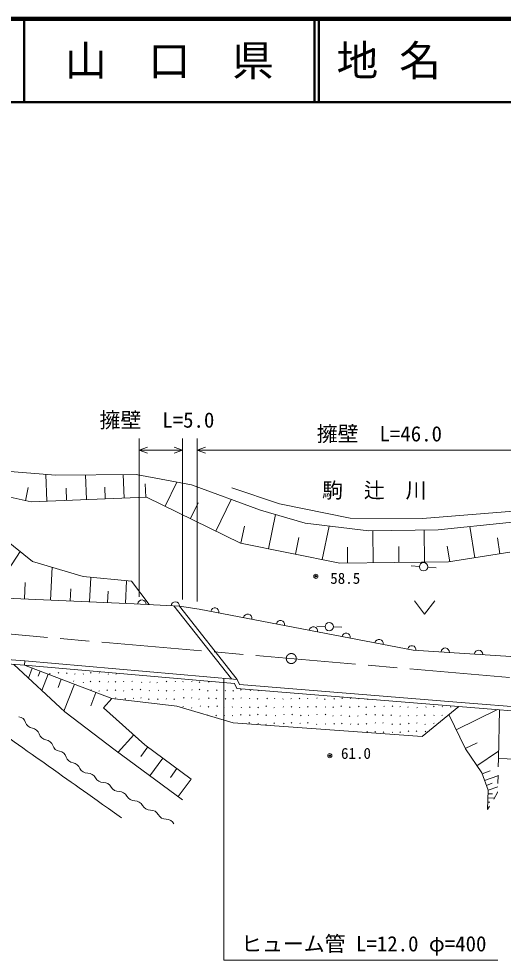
# Model space of a CAD drawing. Units: millimetres, scale not verified. Extents: x 40000 to 680000, y 20000 to 380000.
# Drawn here: x 332366 to 390322, y 267244 to 380000 of the extents above; entities that cross this region are included whole.
import ezdxf
from ezdxf.enums import TextEntityAlignment as Align

# ---------------------------------------------------------------- set-up
doc = ezdxf.new("R2010")
doc.units = ezdxf.units.MM
doc.header["$LTSCALE"] = 1000
doc.header["$PDMODE"] = 32
doc.header["$PDSIZE"] = 500
doc.linetypes.add('CHAIN', pattern=[18.5, 12, -1.5, 3.5, -1.5])
for name, color, linetype, lineweight in [('M-BGD', 7, 'Continuous', 13), ('M-BMK', 2, 'CHAIN', 13), ('M-STR-HTXT', 7, 'Continuous', 13), ('M-TTL', 2, 'Continuous', 140), ('M-TTL-LINE', 7, 'Continuous', 50)]:
    doc.layers.add(name, color=color, linetype=linetype, lineweight=lineweight)
doc.layers.add('M-BMK-HTXT', color=7, linetype='Continuous')
doc.layers.add('M-TTL-TXT', color=7, linetype='Continuous')
doc.styles.add('ＭＳ ゴシック', font='')
doc.styles.get('ＭＳ ゴシック').set_extended_font_data('MS Gothic')

# ---------------------------------------------------------------- blocks, each defined once
blk = doc.blocks.new('畑')
at = {"color": 7, "linetype": 'Continuous', "lineweight": 13}
for p, q in [((-1.5, 1), (0, -1)), ((0, -1), (1.5, 1))]:
    blk.add_line(p, q, dxfattribs=at)

msp = doc.modelspace()

# ---------------------------------------------------------------- linework, layer by layer
at = {"layer": 'M-BGD'}
for p, q in [((335711, 322212), (335581, 325428)), ((340453, 322405), (340333, 325368)), ((344977, 322588), (344862, 325416)), ((326850, 323665), (333832, 322136)), ((333154, 322284), (333498, 323856)), ((338082, 322308), (338022, 323790)), ((342715, 322496), (342658, 323910)), ((347543, 322692), (347478, 324296)), ((349860, 321613), (351270, 324497)), ((333832, 322136), (347644, 322696)), ((347644, 322696), (358908, 317192)), ((352891, 320132), (353817, 322027)), ((355922, 318651), (357773, 322440)), ((362242, 316519), (363073, 320639)), ((358946, 317184), (359362, 319244)), ((368680, 315221), (369491, 319244)), ((386915, 315450), (386319, 319180)), ((374772, 314844), (374727, 318678)), ((380912, 314916), (380866, 318753)), ((358908, 317192), (370783, 314797)), ((365461, 315870), (365867, 317882)), ((389944, 315934), (389642, 317828)), ((331035, 313935), (332526, 316203)), ((371705, 314807), (371682, 316724)), ((377842, 314880), (377819, 316798)), ((383931, 314974), (383633, 316839)), ((383779, 314950), (391119, 316122)), ((370783, 314797), (383779, 314950)), ((336167, 310383), (336341, 314306)), ((379301, 314495), (380298, 314412)), ((381294, 314329), (382291, 314246)), ((333029, 310521), (333116, 312483)), ((340837, 310176), (340966, 313094)), ((345148, 309985), (345267, 312679)), ((338502, 310279), (338567, 311738)), ((342992, 310080), (343052, 311428)), ((346147, 309941), (324825, 310885)), ((351589, 309632), (346147, 309941)), ((350923, 309670), (357806, 300932)), ((358490, 300873), (351589, 309632)), ((353945, 309306), (351589, 309632)), ((368011, 307262), (369010, 307217)), ((370009, 307172), (371008, 307126)), ((333035, 302582), (333073, 303081)), ((358162, 300400), (333035, 302582)), ((333035, 302582), (343478, 298593)), ((333969, 302226), (333516, 301038)), ((334919, 301863), (334692, 301269)), ((335869, 301500), (335120, 299539)), ((336037, 301508), (336107, 301579)), ((337070, 301623), (337141, 301694)), ((338066, 301575), (338136, 301646)), ((339028, 301490), (339098, 301561)), ((340051, 301490), (340122, 301561)), ((340947, 301624), (341017, 301694)), ((341962, 301616), (342033, 301687)), ((343040, 301459), (343111, 301530)), ((343987, 301484), (344058, 301555)), ((337438, 300900), (337063, 299920)), ((339007, 300301), (337769, 297062)), ((338891, 300624), (338962, 300695)), ((340045, 300462), (340116, 300533)), ((340900, 300585), (340971, 300655)), ((341978, 300580), (342049, 300650)), ((343039, 300538), (343109, 300609)), ((343892, 300548), (343962, 300619)), ((344873, 300586), (344943, 300656)), ((345881, 300612), (345951, 300683)), ((347027, 300492), (347097, 300563)), ((348022, 300505), (348093, 300575)), ((348887, 300448), (348958, 300519)), ((350010, 300602), (350081, 300673)), ((351058, 300581), (351129, 300652)), ((351970, 300565), (352041, 300635)), ((353035, 300612), (353105, 300682)), ((353962, 300505), (354033, 300576)), ((355063, 300544), (355133, 300615)), ((358452, 299791), (358162, 300400)), ((340970, 299590), (341040, 299661)), ((341598, 299311), (340979, 297692)), ((341956, 299453), (342027, 299523)), ((342885, 299555), (342956, 299626)), ((343897, 299556), (343968, 299626)), ((344873, 299457), (344944, 299528)), ((345888, 299632), (345958, 299703)), ((346889, 299627), (346960, 299698)), ((347941, 299486), (348011, 299557)), ((349030, 299533), (349101, 299604)), ((350009, 299456), (350079, 299527)), ((350923, 299492), (350994, 299563)), ((352010, 299611), (352080, 299681)), ((353047, 299584), (353118, 299655)), ((353957, 299634), (354027, 299704)), ((354949, 299469), (355020, 299540)), ((356011, 299542), (356082, 299613)), ((357036, 299494), (357107, 299564)), ((357974, 299482), (358045, 299553)), ((387927, 297406), (358452, 299791)), ((358901, 299584), (358972, 299655)), ((360043, 299544), (360114, 299615)), ((361056, 299522), (361110, 299576)), ((343478, 298593), (342511, 297478)), ((343478, 298593), (351290, 297679)), ((343918, 298636), (343989, 298706)), ((345055, 298524), (345126, 298595)), ((346045, 298568), (346115, 298638)), ((346952, 298640), (347022, 298711)), ((347881, 298472), (347952, 298543)), ((348966, 298462), (349037, 298532)), ((349980, 298524), (350051, 298594)), ((350922, 298479), (350992, 298549)), ((351290, 297679), (358021, 295684)), ((352070, 298640), (352141, 298711)), ((353015, 298625), (353086, 298696)), ((353890, 298465), (353961, 298536)), ((354048, 297626), (354119, 297697)), ((355069, 298593), (355139, 298664)), ((355954, 298540), (356025, 298610)), ((356058, 297627), (356128, 297698)), ((357069, 298502), (357140, 298573)), ((357974, 298516), (358045, 298586)), ((358949, 298616), (359020, 298687)), ((359951, 298552), (360022, 298623)), ((360896, 298506), (360966, 298576)), ((361921, 297623), (361992, 297694)), ((362060, 298540), (362130, 298610)), ((362940, 298544), (363011, 298615)), ((363942, 298493), (364013, 298564)), ((364909, 298535), (364979, 298606)), ((365929, 298562), (365999, 298632)), ((366897, 298564), (366967, 298634)), ((368010, 298594), (368081, 298665)), ((368938, 298464), (369009, 298535)), ((370071, 298509), (370141, 298580)), ((370892, 297619), (370962, 297690)), ((371036, 298601), (371107, 298672)), ((372008, 298607), (372079, 298678)), ((373027, 298553), (373082, 298607)), ((374060, 298479), (374105, 298524)), ((374918, 297607), (374989, 297677)), ((376043, 297611), (376114, 297682)), ((377033, 297647), (377103, 297718)), ((467326, 291222), (385790, 298081)), ((342511, 297478), (347454, 293038)), ((351992, 297578), (352063, 297648)), ((353012, 297449), (353082, 297520)), ((354922, 296603), (354946, 296627)), ((355036, 297545), (355107, 297616)), ((355931, 296518), (356001, 296589)), ((356881, 297453), (356952, 297523)), ((356899, 296503), (356969, 296574)), ((357875, 297539), (357946, 297609)), ((357890, 296494), (357961, 296564)), ((358887, 296611), (358958, 296681)), ((358957, 297463), (359028, 297534)), ((359967, 297510), (360037, 297581)), ((359987, 296545), (360058, 296615)), ((360937, 296638), (361008, 296709)), ((360975, 297482), (361046, 297553)), ((361920, 296557), (361991, 296627)), ((362898, 297452), (362968, 297523)), ((363039, 296498), (363110, 296569)), ((363985, 297564), (364055, 297635)), ((364063, 296622), (364134, 296693)), ((364957, 297566), (365027, 297637)), ((365046, 296634), (365117, 296705)), ((365934, 297479), (366005, 297550)), ((366061, 296513), (366132, 296583)), ((366915, 297569), (366986, 297639)), ((366991, 296538), (367061, 296609)), ((367913, 297544), (367984, 297615)), ((368011, 296630), (368082, 296700)), ((369019, 296626), (369090, 296697)), ((369030, 297533), (369100, 297604)), ((369921, 296485), (369991, 296556)), ((369941, 297502), (370012, 297573)), ((370917, 296534), (370988, 296605)), ((371927, 297506), (371998, 297577)), ((373012, 297592), (373083, 297662)), ((373895, 297521), (373966, 297592)), ((373905, 296624), (373976, 296695)), ((374965, 296597), (375036, 296668)), ((375902, 296552), (375973, 296623)), ((376900, 296554), (376971, 296625)), ((377959, 297574), (378030, 297645)), ((378903, 297509), (378974, 297580)), ((378938, 296497), (379008, 296568)), ((379968, 296492), (380038, 296563)), ((380007, 297456), (380078, 297527)), ((380627, 294022), (385007, 297642)), ((380903, 296562), (380974, 296632)), ((381051, 297535), (381122, 297606)), ((382004, 297595), (382074, 297665)), ((382008, 296535), (382079, 296606)), ((383001, 296538), (383071, 296609)), ((383006, 297576), (383077, 297647)), ((385799, 292574), (383818, 296660)), ((384008, 297530), (384079, 297600)), ((384696, 294850), (389664, 297259)), ((467293, 290723), (387927, 297406)), ((389757, 291409), (389891, 297241)), ((358021, 295684), (380627, 294022)), ((358966, 295615), (358979, 295628)), ((359905, 295622), (359975, 295693)), ((360973, 295538), (361043, 295609)), ((361912, 295461), (361982, 295532)), ((362887, 295590), (362958, 295660)), ((364048, 295573), (364119, 295644)), ((364949, 295634), (365020, 295704)), ((365989, 295580), (366060, 295651)), ((366922, 295629), (366992, 295700)), ((367967, 295456), (368038, 295527)), ((369017, 295501), (369088, 295571)), ((370066, 295523), (370137, 295593)), ((370981, 295569), (371051, 295639)), ((371889, 296451), (371959, 296521)), ((372036, 295481), (372106, 295552)), ((372889, 296455), (372960, 296526)), ((372940, 295466), (373010, 295537)), ((373947, 295521), (374018, 295591)), ((374994, 295647), (375065, 295717)), ((375908, 295646), (375979, 295717)), ((377015, 295472), (377085, 295542)), ((377957, 295471), (378028, 295541)), ((377972, 296454), (378043, 296524)), ((379011, 295569), (379082, 295640)), ((379956, 295618), (380026, 295688)), ((380950, 295462), (381021, 295533)), ((381994, 295574), (382065, 295644)), ((374012, 294572), (374082, 294643)), ((374976, 294567), (375047, 294638)), ((375971, 294533), (376042, 294603)), ((377030, 294499), (377101, 294570)), ((377948, 294533), (378019, 294604)), ((378950, 294646), (379021, 294716)), ((379915, 294646), (379986, 294717)), ((380988, 294585), (381059, 294655)), ((346108, 294248), (344232, 292160)), ((385787, 292599), (387194, 293281)), ((347804, 292779), (346967, 291652)), ((347454, 293038), (352984, 288933)), ((387751, 289700), (385799, 292574)), ((387189, 290527), (389777, 292284)), ((349607, 291440), (348046, 289338)), ((389731, 290410), (389757, 291409)), ((389757, 291409), (402185, 290894)), ((351288, 290192), (350508, 289141)), ((387804, 289554), (388766, 289907)), ((352969, 288944), (351414, 286848)), ((388521, 287601), (387751, 289700)), ((388099, 288752), (389704, 289340)), ((389680, 288410), (389706, 289410)), ((388310, 288176), (388998, 288429)), ((388466, 285310), (388521, 287601)), ((388521, 287601), (389671, 288023)), ((388499, 286684), (389269, 286666)), ((388511, 287184), (389036, 287172)), ((388466, 285310), (388683, 285676)), ((388487, 286185), (388732, 286179))]:
    msp.add_line(p, q, dxfattribs=at)
for points in [[(315046, 329041), (319469, 326703), (334006, 315012), (340055, 313182), (345849, 312623), (347979, 309837)], [(327246, 326093), (336802, 325331), (346408, 325432), (353016, 324162), (361301, 321163), (366638, 319587), (374263, 318672), (382548, 318774), (391037, 319689), (394849, 319790)], [(357845, 323806), (363538, 321925), (372026, 320197), (380667, 320146), (393019, 321163)], [(399847, 303049), (379557, 304394), (353945, 309306)], [(333073, 303081), (314464, 304504), (312873, 304504), (302986, 304619), (297258, 304232), (292679, 303495), (288831, 302484), (283107, 300396), (278785, 298449), (273176, 294542), (271723, 293280), (268924, 290844)], [(333035, 302582), (314445, 304004), (312871, 304004)], [(331759, 302680), (337862, 296976), (343894, 292410), (351936, 286462)], [(385790, 298081), (358779, 300266), (358490, 300873), (333078, 303081)], [(389192, 286537), (389653, 287315), (389655, 287411)]]:
    msp.add_lwpolyline(points, dxfattribs=at)
for centre, radius in [((380796, 314370), 500), ((367911, 313227), 100), ((367911, 313227), 80), ((367911, 313227), 60), ((367911, 313227), 40), ((367911, 313227), 20), ((367911, 313227), 20), ((369510, 307194), 500), ((369572, 291733), 100), ((369572, 291733), 80), ((369572, 291733), 60), ((369572, 291733), 40), ((369572, 291733), 20), ((369572, 291733), 20)]:
    msp.add_circle(centre, radius, dxfattribs=at)
for centre, radius, start, end in [((347096, 309887), 500, 356.75671, 176.75671), ((351090, 309661), 500, 356.75671, 176.75671), ((355824, 308945), 500, 349.14359, 169.14359), ((359752, 308192), 500, 349.14359, 169.14359), ((363681, 307439), 500, 349.14359, 169.14359), ((367609, 306685), 500, 349.14359, 169.14359), ((371538, 305932), 500, 349.14359, 169.14359), ((375466, 305179), 500, 349.14359, 169.14359), ((379394, 304425), 500, 349.14359, 169.14359), ((383383, 304140), 500, 356.20784, 176.20784), ((387374, 303876), 500, 356.20784, 176.20784), ((332206, 295402), 1021, 18.10464, 81.00691), ((334146, 296036), 1021, 198.10464, 261.00691), ((333827, 294019), 1021, 18.10464, 81.00691), ((335768, 294654), 1021, 198.10464, 261.00691), ((335449, 292637), 1021, 18.10464, 81.00691), ((337390, 293272), 1021, 198.10464, 261.00691), ((337071, 291255), 1021, 18.10464, 81.00691), ((339012, 291889), 1021, 198.10464, 261.00691), ((338692, 289872), 1021, 18.10464, 81.00691), ((340595, 290701), 1063, 208.76816, 270.37524), ((340609, 288575), 1063, 28.76816, 90.37524), ((342473, 289598), 1063, 208.76816, 270.37524), ((342487, 287472), 1063, 28.76816, 90.37524), ((344351, 288495), 1063, 208.76816, 270.37524), ((344365, 286369), 1063, 28.76816, 90.37524), ((346229, 287392), 1063, 208.76816, 270.37524), ((346243, 285266), 1063, 28.76816, 90.37524), ((348107, 286289), 1063, 208.76816, 270.37524), ((348121, 284163), 1063, 28.76816, 90.37524), ((349985, 285186), 1063, 208.76816, 270.37524), ((349999, 283060), 1063, 28.76816, 90.37524)]:
    msp.add_arc(centre, radius, start, end, dxfattribs=at)
msp.add_open_spline([(325764, 297690), (330377, 294422), (331530, 293604), (335225, 290985), (338907, 288376), (340055, 287562), (344650, 284305)], degree=3, knots=[0, 0, 0, 0, 1, 1, 1, 2, 2, 2, 2], dxfattribs=at)
for p in [(367911, 313227), (369572, 291733)]:
    msp.add_point(p, dxfattribs=at)
at = {"layer": 'M-BMK'}
msp.add_line((538545, 288309), (331064, 306314), dxfattribs=at)
msp.add_circle((364970, 303372), 600, dxfattribs=at)
at = {"layer": 'M-STR-HTXT'}
for p, q in [((346774, 310781), (346774, 329743)), ((351956, 310428), (351956, 329743)), ((353722, 310192), (353722, 329743)), ((346774, 328329), (347774, 328679)), ((351956, 328329), (346774, 328329)), ((346774, 328329), (347774, 327979)), ((351956, 328329), (350956, 328679)), ((351956, 328329), (350956, 327979)), ((353722, 328329), (354722, 328679)), ((400479, 328329), (353722, 328329)), ((353722, 328329), (354722, 327979)), ((356902, 301001), (356902, 267244)), ((356902, 267244), (389683, 267244))]:
    msp.add_line(p, q, dxfattribs=at)
at = {"layer": 'M-TTL'}
msp.add_line((680000, 380000), (40000, 380000), dxfattribs=at)
at = {"layer": 'M-TTL-LINE'}
for p, q in [((333000, 380000), (333000, 370000)), ((367750, 380000), (367750, 370000)), ((368250, 380000), (368250, 370000)), ((40000, 370000), (680000, 370000))]:
    msp.add_line(p, q, dxfattribs=at)

# ---------------------------------------------------------------- block references
at = {"layer": 'M-BGD', "xscale": 800, "yscale": 800, "rotation": 359.76308}
msp.add_blockref('畑', (380925, 309483), dxfattribs=at)

# ---------------------------------------------------------------- texts
at = {"layer": 'M-BGD', "style": 'ＭＳ ゴシック'}
for s, p in [('58.5', (371423, 311925)), ('61.0', (372709, 290961))]:
    msp.add_text(s, height=1320, dxfattribs=at).set_placement(p, align=Align.BOTTOM_CENTER)
at = {"layer": 'M-BMK-HTXT', "style": 'ＭＳ ゴシック'}
msp.add_text('駒\u3000辻\u3000川', height=1833, dxfattribs=at).set_placement((374898, 322070), align=Align.BOTTOM_CENTER)
at = {"layer": 'M-STR-HTXT', "style": 'ＭＳ ゴシック'}
for s, p in [('擁壁\u3000L=5.0', (348894, 330478)), ('擁壁\u3000L=46.0', (375511, 328829)), ('ヒューム管 L=12.0 φ=400', (373641, 267744))]:
    msp.add_text(s, height=1833, dxfattribs=at).set_placement(p, align=Align.BOTTOM_CENTER)
at = {"layer": 'M-TTL-TXT', "style": 'ＭＳ ゴシック'}
msp.add_text('山\u3000口\u3000県', height=3666, dxfattribs=at).set_placement((350375, 375000), align=Align.MIDDLE_CENTER)
msp.add_text('地 名', height=3666, dxfattribs=at).set_placement((370380, 375000), align=Align.MIDDLE_LEFT)

doc.saveas('drawing.dxf')
